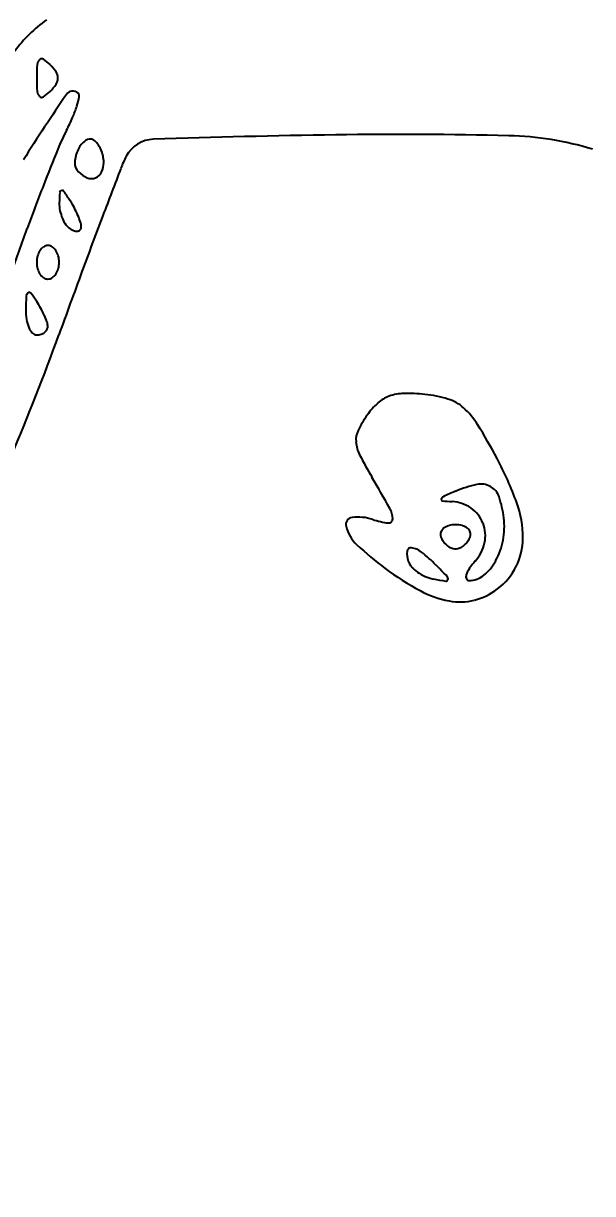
# Model space of a CAD drawing. Header units: millimetres. Extents: x 56222 to 3066687, y -650199 to -121287.
# Drawn here: x 141941.892 to 141942.528, y -185300.674 to -185299.365 of the extents above; entities that cross this region are included whole.
import ezdxf
from ezdxf import colors
from ezdxf.entities.mleader import LeaderData, LeaderLine
from ezdxf.math import Vec2, Vec3

# ---------------------------------------------------------------- set-up
doc = ezdxf.new("R2010")
doc.units = ezdxf.units.MM
doc.header["$MEASUREMENT"] = 0
doc.layers.add('$TD_AUDIT_GENERATED_(A0BDF17)', color=32, linetype='Continuous', lineweight=30)
doc.layers.add('Text', color=7, linetype='Continuous', lineweight=15)
doc.styles.add('style4', font='ARIALN.TTF')

msp = doc.modelspace()

# ---------------------------------------------------------------- linework, layer by layer
at = {"layer": '$TD_AUDIT_GENERATED_(A0BDF17)', "linetype": 'Continuous', "lineweight": 25, "ltscale": 2}
for centre, radius, start, end in [((141942.0065, -185299.4875, 0.5173), 0.1546, 125.1429, 143.7267), ((141942.1124, -185299.4261, 0.5173), 0.2059, 175.8296, 180.0021), ((141941.916, -185299.4118, 0.5173), 0.00888, 135.0022, 175.8296), ((141941.9122, -185299.408, 0.5173), 0.0035, 56.8319, 135.0022), ((141941.8885, -185299.4442, 0.5173), 0.0468, 45.0021, 56.8319), ((141941.8839, -185299.4488, 0.5173), 0.0532, 33.6368, 45.0021), ((141942.1124, -185299.4261, 0.5173), 0.2059, 180.0021, 184.1747), ((141941.918, -185299.4261, 0.5173), 0.0123, 0.0021, 33.6368), ((141941.918, -185299.4261, 0.5173), 0.0123, 326.3674, 0.0022), ((141941.916, -185299.4404, 0.5173), 0.00888, 184.1747, 225.0021), ((141941.8885, -185299.408, 0.5173), 0.0468, 303.1724, 315.0021), ((141941.8839, -185299.4035, 0.5173), 0.0532, 315.0022, 326.3674), ((141941.9467, -185299.4492, 0.5173), 0.0085, 45.0021, 145.8971), ((141944.5455, -185301.2089, 0.5173), 3.147, 145.8972, 147.4916), ((141941.9122, -185299.4443, 0.5173), 0.0035, 225.0021, 303.1724), ((141941.8465, -185299.425, 0.5173), 0.1098, 342.7373, 348.3239), ((141941.9496, -185299.4463, 0.5173), 0.00449, 348.3238, 45.0021), ((141941.8279, -185299.4192, 0.5173), 0.1293, 336.7015, 342.7372), ((141941.7439, -185299.3831, 0.5173), 0.2207, 332.6578, 336.7015), ((141942.1676, -185299.6022, 0.5173), 0.2563, 152.6578, 157.8442), ((141942.4081, -185310.647, 0.5173), 11.1586, 90.85733, 91.90515), ((141942.3143, -185304.3803, 0.5173), 4.8911, 88.5909, 90.8574), ((141942.4259, -185299.8418, 0.5173), 0.3513, 73.0564, 88.5909), ((141944.5262, -185300.5626, 0.5173), 2.803, 157.8443, 158.7415), ((141941.9858, -185299.5221, 0.5173), 0.0367, 154.2426, 177.4859), ((141941.9774, -185299.518, 0.5173), 0.0274, 126.3398, 154.2426), ((141941.966, -185299.5026, 0.5173), 0.0082, 58.2846, 126.3398), ((141941.9623, -185299.5086, 0.5173), 0.0152, 36.2292, 58.2846), ((141941.947, -185299.5198, 0.5173), 0.0342, 24.1774, 36.2293), ((141941.9426, -185299.5218, 0.5173), 0.0391, 12.7971, 24.1772), ((141942.0383, -185299.5303, 0.5173), 0.0357, 91.9051, 152.0831), ((141941.9481, -185299.5205, 0.5173), 0.0334, 0.0021, 12.7972), ((141942.1154, -185299.5711, 0.5173), 0.123, 152.0831, 159.0412), ((141941.9632, -185299.5211, 0.5173), 0.0141, 177.4859, 225.0021), ((141941.9743, -185299.51, 0.5173), 0.0298, 225.0022, 247.8146), ((141941.9682, -185299.5265, 0.5173), 0.012, 290.4262, 335.0649), ((141941.9554, -185299.5205, 0.5173), 0.0261, 335.065, 0.0021), ((141953.8304, -185304.0584, 0.5173), 12.6679, 159.04128, 159.29705), ((141941.9679, -185299.5257, 0.5173), 0.0129, 247.8148, 290.4262), ((141944.7394, -185300.6455, 0.5173), 3.0317, 158.7415, 159.716), ((141942.1778, -185299.5681, 0.5173), 0.246, 176.7108, 179.4833), ((141941.9345, -185299.5541, 0.5173), 0.00236, 100.9783, 176.7104), ((141941.9346, -185299.5546, 0.5173), 0.00287, 35.2176, 100.9785), ((141941.6831, -185299.7322, 0.5173), 0.3107, 32.8747, 35.2176), ((141941.9723, -185299.5663, 0.5173), 0.0406, 179.4833, 191.7873), ((141941.8537, -185299.6219, 0.5173), 0.1076, 27.9831, 32.8747), ((141941.8535, -185299.622, 0.5173), 0.1077, 23.0981, 27.9831), ((141941.977, -185299.5653, 0.5173), 0.0454, 191.7873, 203.0981), ((141941.9711, -185299.5678, 0.5173), 0.039, 203.0981, 215.1788), ((141941.8677, -185299.616, 0.5173), 0.0924, 18.118, 23.0981), ((141949.6831, -185302.491, 0.5173), 8.2344, 159.29707, 159.76254), ((141945.2072, -185300.8184, 0.5173), 3.5305, 159.7159, 160.5852), ((141941.9526, -185299.5808, 0.5173), 0.0164, 215.1788, 238.2846), ((141941.9559, -185299.5755, 0.5173), 0.0226, 238.2847, 251.6853), ((141941.9513, -185299.5895, 0.5173), 0.00791, 251.6854, 280.9785), ((141941.952, -185299.5932, 0.5173), 0.00407, 280.9784, 325.3239), ((141941.9509, -185299.5925, 0.5173), 0.00543, 325.3241, 1.0867), ((141941.9388, -185299.5927, 0.5173), 0.0176, 1.0865, 18.118), ((141941.9272, -185299.6303, 0.5173), 0.0203, 146.312, 165.1598), ((141941.9224, -185299.6271, 0.5173), 0.0147, 123.7206, 146.312), ((141941.9191, -185299.6221, 0.5173), 0.00858, 90.0022, 123.7206), ((141941.9191, -185299.6221, 0.5173), 0.00858, 56.2837, 90.0021), ((141941.9157, -185299.6271, 0.5173), 0.0147, 33.6923, 56.2836), ((141941.911, -185299.6303, 0.5173), 0.0203, 14.8445, 33.6923), ((141941.9345, -185299.6322, 0.5173), 0.028, 165.1598, 180.0022), ((141941.9345, -185299.6322, 0.5173), 0.028, 180.002, 194.8445), ((141941.9036, -185299.6322, 0.5173), 0.028, 0.002, 14.8445), ((141941.9036, -185299.6322, 0.5173), 0.028, 345.1598, 0.0022), ((141941.9272, -185299.6342, 0.5173), 0.0203, 194.8445, 213.6923), ((141941.9224, -185299.6373, 0.5173), 0.0147, 213.6923, 236.2836), ((141941.9191, -185299.6424, 0.5173), 0.00858, 236.2837, 270.0021), ((141941.9191, -185299.6424, 0.5173), 0.00858, 270.0022, 303.7206), ((141941.9157, -185299.6373, 0.5173), 0.0147, 303.7206, 326.312), ((141941.911, -185299.6342, 0.5173), 0.0203, 326.312, 345.1598), ((141954.3577, -185304.2144, 0.5173), 13.2165, 159.76253, 160.08912), ((141942.2247, -185299.6876, 0.5173), 0.3304, 177.0241, 179.6122), ((141941.9, -185299.6707, 0.5173), 0.00534, 127.2973, 177.024), ((141941.8982, -185299.6683, 0.5173), 0.00234, 38.1901, 127.2973), ((141941.8052, -185299.7414, 0.5173), 0.1206, 32.8747, 38.1901), ((141941.8099, -185299.7385, 0.5173), 0.1151, 28.329, 32.8747), ((141941.9578, -185299.6857, 0.5173), 0.0636, 179.6123, 189.3519), ((141941.814, -185299.7362, 0.5173), 0.1104, 23.6382, 28.329), ((141941.9327, -185299.6899, 0.5173), 0.0381, 189.352, 203.6381), ((141941.8286, -185299.7298, 0.5173), 0.0945, 18.8941, 23.6382), ((141941.903, -185299.7044, 0.5173), 0.0159, 1.1717, 18.894), ((141939.2946, -185298.7584, 0.5173), 2.8043, 337.1146, 340.089), ((141941.9184, -185299.6962, 0.5173), 0.0225, 203.6382, 222.4382), ((141941.9066, -185299.707, 0.5173), 0.00645, 222.4384, 270.0022), ((141941.9066, -185299.697, 0.5173), 0.0164, 270.0021, 286.8408), ((141941.9077, -185299.7006, 0.5173), 0.0127, 286.8408, 307.2973), ((141941.9093, -185299.7028, 0.5173), 0.0099, 307.2974, 330.7956), ((141941.9118, -185299.7042, 0.5173), 0.00703, 330.7956, 1.1718), ((141942.318, -185299.83, 0.5173), 0.051, 91.0225, 109.7251), ((141942.3206, -185299.9747, 0.5173), 0.1958, 84.1447, 91.0225), ((141942.3266, -185299.9161, 0.5173), 0.1369, 73.0339, 84.1447), ((141942.3417, -185299.849, 0.5173), 0.08, 132.1036, 144.9937), ((141942.3137, -185299.818, 0.5173), 0.0383, 109.7251, 132.1036), ((141942.3528, -185299.8302, 0.5173), 0.0471, 48.3988, 73.034), ((141942.3785, -185299.8747, 0.5173), 0.1249, 144.9937, 154.1438), ((141942.3292, -185299.8568, 0.5173), 0.0826, 31.4479, 48.3989), ((141942.2885, -185299.8311, 0.5173), 0.0249, 154.1438, 184.398), ((141941.7548, -185300.2081, 0.5173), 0.756, 28.1188, 31.4479), ((141942.3021, -185299.83, 0.5173), 0.0386, 184.3979, 206.7855), ((141942.6606, -185299.6491, 0.5173), 0.4401, 206.7855, 210.5433), ((141942.0953, -185300.0261, 0.5173), 0.3699, 19.7539, 28.1188), ((141940.8926, -185300.6923, 0.5173), 1.6127, 29.1171, 30.5433), ((141942.4263, -185300.0082, 0.5173), 0.1303, 102.165, 113.161), ((141942.4034, -185299.9022, 0.5173), 0.0219, 61.1261, 102.165), ((141942.404, -185299.9012, 0.5173), 0.0208, 18.6414, 61.126), ((141942.3604, -185299.8976, 0.5173), 0.00152, 162.0647, 264.2526), ((141942.3632, -185299.8985, 0.5173), 0.00454, 114.7246, 162.0648), ((141942.379, -185299.712, 0.5173), 0.188, 264.2525, 267.635), ((141942.5908, -185300.3927, 0.5173), 0.5486, 113.161, 114.7247), ((141942.3136, -185299.9317, 0.5173), 0.1162, 6.7261, 18.6414), ((141942.2795, -185299.9198, 0.5173), 0.0252, 1.0123, 29.1171), ((141942.3696, -185299.9396, 0.5173), 0.0397, 55.3011, 87.635), ((141942.3711, -185299.9375, 0.5173), 0.0371, 21.3018, 55.3011), ((141942.3324, -185299.941, 0.5173), 0.118, 0.151, 19.7539), ((141942.2602, -185299.9255, 0.5173), 0.00795, 96.2192, 194.1986), ((141942.2654, -185299.9732, 0.5173), 0.056, 72.3933, 96.2191), ((141942.3125, -185299.8249, 0.5173), 0.0997, 252.3934, 262.6779), ((141942.3004, -185299.9194, 0.5173), 0.00432, 262.678, 1.0123), ((141942.3696, -185299.9381, 0.5173), 0.0388, 348.1795, 21.3018), ((141942.3459, -185299.9279, 0.5173), 0.0837, 349.5021, 6.7261), ((141942.2945, -185299.9168, 0.5173), 0.0433, 194.1986, 226.3809), ((141942.3664, -185299.9366, 0.5173), 0.00819, 162.1468, 198.4371), ((141942.3676, -185299.937, 0.5173), 0.0094, 129.4106, 162.1468), ((141942.3713, -185299.9415, 0.5173), 0.0152, 104.8572, 129.4105), ((141942.375, -185299.9555, 0.5173), 0.0298, 90.0021, 104.8571), ((141942.375, -185299.9555, 0.5173), 0.0298, 75.1472, 90.0022), ((141942.3788, -185299.9415, 0.5173), 0.0152, 50.5938, 75.1471), ((141942.3824, -185299.937, 0.5173), 0.0094, 17.8575, 50.5937), ((141942.3836, -185299.9366, 0.5173), 0.00819, 341.5672, 17.8575), ((141942.4884, -185299.7133, 0.5173), 0.3243, 226.3809, 233.671), ((141942.3252, -185299.9559, 0.5173), 0.00441, 81.8599, 172.7208), ((141942.3226, -185299.9743, 0.5173), 0.023, 51.2547, 81.8599), ((141942.3773, -185299.933, 0.5173), 0.0196, 198.437, 215.28), ((141942.3795, -185299.9314, 0.5173), 0.0223, 215.28, 230.5937), ((141942.3781, -185299.9331, 0.5173), 0.0202, 230.5937, 246.6975), ((141942.375, -185299.9403, 0.5173), 0.0123, 246.6974, 270.0022), ((141942.375, -185299.9403, 0.5173), 0.0123, 270.0021, 293.3069), ((141942.3719, -185299.9331, 0.5173), 0.0202, 293.3068, 309.4106), ((141942.3706, -185299.9314, 0.5173), 0.0223, 309.4106, 324.7243), ((141942.3727, -185299.933, 0.5173), 0.0196, 324.7242, 341.5672), ((141942.3648, -185299.9371, 0.5173), 0.0436, 317.8574, 348.1796), ((141942.3529, -185299.9292, 0.5173), 0.0765, 331.0906, 349.502), ((141942.3805, -185299.9409, 0.5173), 0.0698, 333.2794, 0.151), ((141942.3456, -185299.9585, 0.5173), 0.025, 172.7208, 198.4179), ((141942.2123, -185300.1117, 0.5173), 0.1992, 45.0021, 51.2547), ((141942.4995, -185299.6982, 0.5173), 0.3431, 233.671, 241.4159), ((141942.3389, -185299.9607, 0.5173), 0.0178, 198.4179, 222.0152), ((141942.3563, -185299.945, 0.5173), 0.0414, 222.0152, 234.6039), ((141941.854, -185300.4701, 0.5173), 0.706, 43.5723, 45.0021), ((141942.4115, -185299.9895, 0.5173), 0.0257, 144.9327, 162.5086), ((141942.4618, -185300.0248, 0.5173), 0.0872, 137.8574, 144.9328), ((141942.3709, -185299.9391, 0.5173), 0.0561, 309.3275, 331.0907), ((141942.3774, -185299.9393, 0.5173), 0.0733, 307.3774, 333.2793), ((141942.3604, -185299.9393, 0.5173), 0.0483, 234.6039, 246.3582), ((141942.3585, -185299.9436, 0.5173), 0.0437, 246.3582, 259.0337), ((141942.4105, -185299.6754, 0.5173), 0.3168, 259.0337, 261.5888), ((141942.3644, -185299.9867, 0.5173), 0.00215, 261.5888, 349.1972), ((141942.3625, -185299.9863, 0.5173), 0.00417, 349.1972, 43.5725), ((141942.393, -185299.9837, 0.5173), 0.0063, 162.5087, 203.8507), ((141942.3903, -185299.9849, 0.5173), 0.00333, 203.8507, 270.0021), ((141942.3903, -185299.9628, 0.5173), 0.0254, 270.0022, 309.3275), ((141942.3874, -185299.9039, 0.5173), 0.1088, 241.4159, 259.6419), ((141942.3787, -185299.941, 0.5173), 0.0712, 284.1017, 307.3774), ((141942.3798, -185299.9455, 0.5173), 0.0666, 259.6419, 284.1017)]:
    msp.add_arc(centre, radius, start, end, dxfattribs=at)

# ---------------------------------------------------------------- leaders
at = {"layer": 'Text', "color": 1, "lineweight": 0, "ltscale": 20}
ml = msp.add_multileader_mtext('Standard', dxfattribs=at)
ml.set_content('wooden frame', color=1, style='style4')
ml.set_leader_properties()
ml.build(insert=Vec2(0, 0))
ml.multileader.update_dxf_attribs({"dogleg_length": 2.0246, "arrow_head_size": 2})
ctx = ml.context
ctx.base_point, ctx.char_height, ctx.arrow_head_size, ctx.landing_gap_size, ctx.plane_origin = Vec3(141950.8583, -185296.1705, 0.2586), 3, 2, 0.4, Vec3(141883.8228, -185296.1705, 0.2586)
notes = []
notes.append((ctx, [(0, (1, 1, 0), (141948.8337, -185296.1705, 0.2586), (1, 0), 2.0246, [(0, [(141939.0557, -185296.2222, 0.2586)], 0, [])])]))
ctx.mtext.insert = Vec3(141951.2583, -185294.646, 0.2586)
for ctx, leaders in notes:
    for number, flags, end, landing, length, lines in leaders:
        leader = LeaderData()
        leader.index, (leader.has_last_leader_line, leader.has_dogleg_vector, leader.attachment_direction) = number, flags
        leader.last_leader_point, leader.dogleg_vector, leader.dogleg_length = Vec3(end), Vec3(landing), length
        for number, points, colour, breaks in lines:
            line = LeaderLine()
            line.index, line.vertices, line.color, line.breaks = number, Vec3.list(points), colors.encode_raw_color(colour), breaks
            leader.lines.append(line)
        ctx.leaders.append(leader)

doc.saveas('drawing.dxf')
